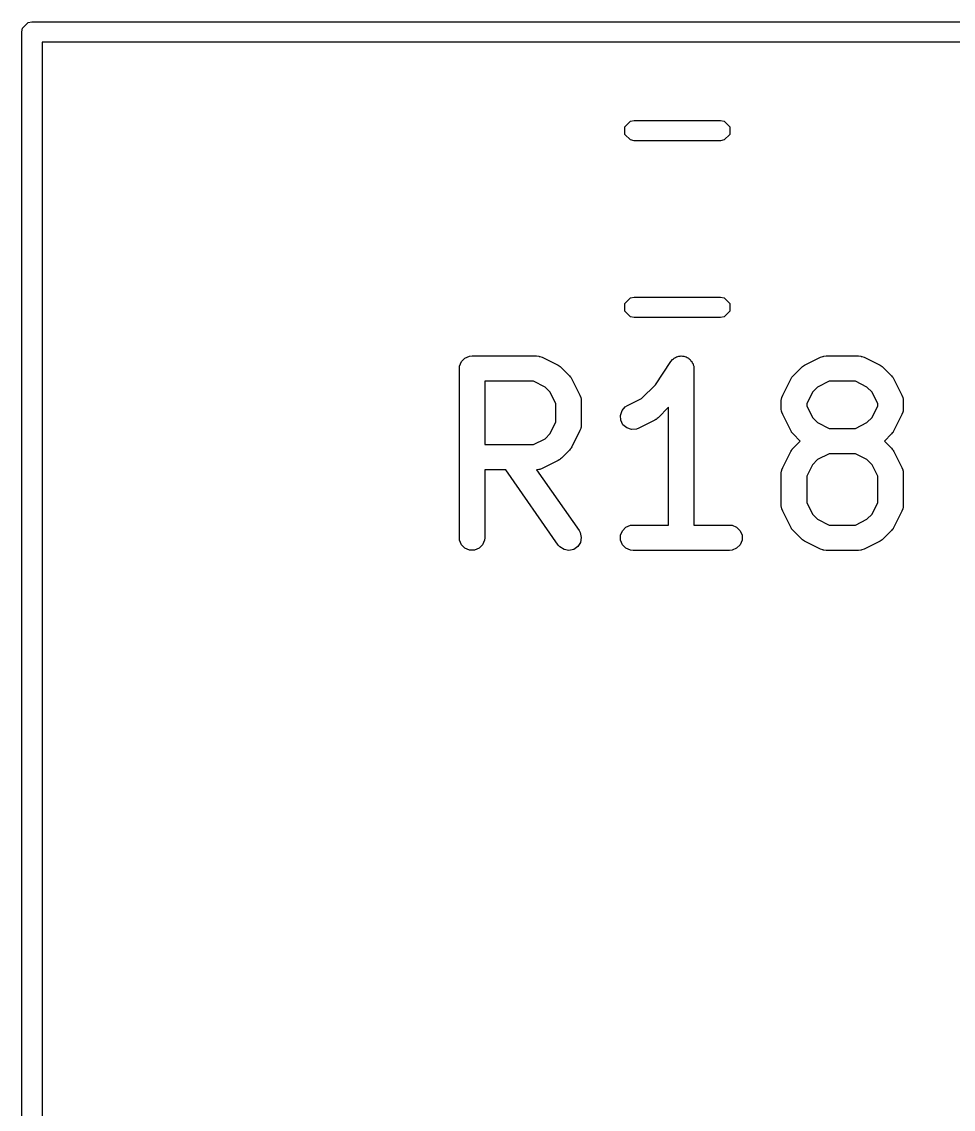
# Model space of a CAD drawing. Extents: x 117.1 to 211, y -138.1 to -43.1.
# Drawn here: x 174.67 to 180.19, y -111.18 to -104.75 of the extents above; entities that cross this region are included whole.
import ezdxf

# ---------------------------------------------------------------- set-up
doc = ezdxf.new("R2010")
doc.units = 0
doc.layers.add('BLACK', color=7, linetype='CONTINUOUS')

msp = doc.modelspace()

# ---------------------------------------------------------------- linework, layer by layer
at = {"layer": 'BLACK', "linetype": 'CONTINUOUS'}
for p, q in [((174.67455, -104.812), (174.679117, -104.789039)), ((174.679117, -104.789039), (174.711589, -104.756567)), ((174.711589, -104.756567), (174.73455, -104.752)), ((174.73455, -104.752), (188.93455, -104.752)), ((174.67455, -119.012), (174.67455, -104.812)), ((174.79455, -104.872), (174.79455, -118.952)), ((188.87455, -104.872), (174.79455, -104.872)), ((178.242343, -105.372539), (178.274815, -105.340067)), ((178.242343, -105.418461), (178.242343, -105.372539)), ((178.274815, -105.340067), (178.297776, -105.3355)), ((178.297776, -105.3355), (178.807224, -105.3355)), ((178.807224, -105.3355), (178.830185, -105.340067)), ((178.830185, -105.340067), (178.862657, -105.372539)), ((178.862657, -105.372539), (178.862657, -105.418461)), ((178.274815, -105.450933), (178.242343, -105.418461)), ((178.862657, -105.418461), (178.830185, -105.450933)), ((178.297776, -105.4555), (178.274815, -105.450933)), ((178.807224, -105.4555), (178.297776, -105.4555)), ((178.830185, -105.450933), (178.807224, -105.4555)), ((178.242343, -106.417539), (178.274815, -106.385067)), ((178.274815, -106.385067), (178.297776, -106.3805)), ((178.297776, -106.3805), (178.807224, -106.3805)), ((178.807224, -106.3805), (178.830185, -106.385067)), ((178.830185, -106.385067), (178.862657, -106.417539)), ((178.242343, -106.463461), (178.242343, -106.417539)), ((178.274815, -106.495933), (178.242343, -106.463461)), ((178.862657, -106.463461), (178.830185, -106.495933)), ((178.862657, -106.417539), (178.862657, -106.463461)), ((178.297776, -106.5005), (178.274815, -106.495933)), ((178.807224, -106.5005), (178.297776, -106.5005)), ((178.830185, -106.495933), (178.807224, -106.5005)), ((177.296546, -106.740459), (177.323582, -106.72926)), ((177.323582, -106.72926), (177.338214, -106.727819)), ((177.338214, -106.727819), (177.719166, -106.727819)), ((177.719166, -106.727819), (177.733798, -106.72926)), ((177.733798, -106.72926), (177.736287, -106.730291)), ((177.736287, -106.730291), (177.738975, -106.730482)), ((177.738975, -106.730482), (177.752707, -106.735737)), ((177.752707, -106.735737), (177.847945, -106.783356)), ((178.54143, -106.737646), (178.547536, -106.733558)), ((178.547536, -106.733558), (178.554816, -106.732101)), ((178.554816, -106.732101), (178.561677, -106.72926)), ((178.561677, -106.72926), (178.569025, -106.72926)), ((178.569025, -106.72926), (178.57623, -106.727819)), ((178.57623, -106.727819), (178.583514, -106.72926)), ((178.583514, -106.72926), (178.590941, -106.72926)), ((178.590941, -106.72926), (178.597729, -106.732072)), ((178.597729, -106.732072), (178.604938, -106.733498)), ((178.604938, -106.733498), (178.611117, -106.737617)), ((179.304673, -106.783356), (179.399911, -106.735737)), ((179.399911, -106.735737), (179.413642, -106.730482)), ((179.413642, -106.730482), (179.416331, -106.73029)), ((179.416331, -106.73029), (179.41882, -106.72926)), ((179.41882, -106.72926), (179.433452, -106.727819)), ((179.433452, -106.727819), (179.623928, -106.727819)), ((179.623928, -106.727819), (179.63856, -106.72926)), ((179.63856, -106.72926), (179.641049, -106.730291)), ((179.641049, -106.730291), (179.643737, -106.730482)), ((179.643737, -106.730482), (179.657469, -106.735737)), ((179.657469, -106.735737), (179.752707, -106.783356)), ((177.263214, -106.802819), (177.264655, -106.788187)), ((177.264655, -106.788187), (177.275854, -106.761151)), ((177.275854, -106.761151), (177.296546, -106.740459)), ((177.847945, -106.783356), (177.854244, -106.78732)), ((177.854244, -106.78732), (177.856072, -106.788078)), ((177.856072, -106.788078), (177.858128, -106.789766)), ((177.858128, -106.789766), (177.860388, -106.791188)), ((177.860388, -106.791188), (177.861687, -106.792686)), ((177.861687, -106.792686), (177.867437, -106.797405)), ((177.867437, -106.797405), (177.915056, -106.845024)), ((178.422785, -106.897896), (178.513905, -106.761216)), ((178.513905, -106.761216), (178.513939, -106.761173)), ((178.513939, -106.761173), (178.513949, -106.761151)), ((178.513949, -106.761151), (178.514, -106.761099)), ((178.514, -106.761099), (178.523221, -106.749841)), ((178.523221, -106.749841), (178.52939, -106.745709)), ((178.52939, -106.745709), (178.534641, -106.740459)), ((178.534641, -106.740459), (178.54143, -106.737646)), ((178.611117, -106.737617), (178.617977, -106.740459)), ((178.617977, -106.740459), (178.62317, -106.745652)), ((178.62317, -106.745652), (178.629287, -106.74973)), ((178.629287, -106.74973), (178.63342, -106.755902)), ((178.63342, -106.755902), (178.638669, -106.761151)), ((178.638669, -106.761151), (178.64148, -106.767938)), ((178.64148, -106.767938), (178.64557, -106.774045)), ((178.64557, -106.774045), (178.647026, -106.781326)), ((178.647026, -106.781326), (178.649868, -106.788187)), ((178.649868, -106.788187), (178.651293, -106.802663)), ((179.237562, -106.845024), (179.285181, -106.797405)), ((179.285181, -106.797405), (179.29093, -106.792686)), ((179.29093, -106.792686), (179.29223, -106.791188)), ((179.29223, -106.791188), (179.294489, -106.789766)), ((179.294489, -106.789766), (179.296546, -106.788078)), ((179.296546, -106.788078), (179.298373, -106.78732)), ((179.298373, -106.78732), (179.304673, -106.783356)), ((179.752707, -106.783356), (179.759006, -106.78732)), ((179.759006, -106.78732), (179.760834, -106.788078)), ((179.760834, -106.788078), (179.76289, -106.789766)), ((179.76289, -106.789766), (179.76515, -106.791188)), ((179.76515, -106.791188), (179.766449, -106.792686)), ((179.766449, -106.792686), (179.772199, -106.797405)), ((179.772199, -106.797405), (179.819818, -106.845024)), ((177.263214, -107.802819), (177.263214, -106.802819)), ((177.915056, -106.845024), (177.919774, -106.850773)), ((177.919774, -106.850773), (177.921273, -106.852073)), ((177.921273, -106.852073), (177.922694, -106.854332)), ((177.922694, -106.854332), (177.924383, -106.856389)), ((177.924383, -106.856389), (177.92514, -106.858216)), ((177.92514, -106.858216), (177.929105, -106.864516)), ((177.929105, -106.864516), (177.976724, -106.959754)), ((178.651293, -106.802663), (178.651309, -106.80274)), ((178.651309, -106.80274), (178.651303, -106.802766)), ((178.651303, -106.802766), (178.651309, -106.802819)), ((178.651309, -106.802819), (178.651309, -107.727819)), ((179.175894, -106.959754), (179.223513, -106.864516)), ((179.223513, -106.864516), (179.227477, -106.858216)), ((179.227477, -106.858216), (179.228235, -106.856389)), ((179.228235, -106.856389), (179.229923, -106.854332)), ((179.229923, -106.854332), (179.231345, -106.852073)), ((179.231345, -106.852073), (179.232843, -106.850773)), ((179.232843, -106.850773), (179.237562, -106.845024)), ((179.819818, -106.845024), (179.824536, -106.850773)), ((179.824536, -106.850773), (179.826035, -106.852073)), ((179.826035, -106.852073), (179.827456, -106.854332)), ((179.827456, -106.854332), (179.829145, -106.856389)), ((179.829145, -106.856389), (179.829902, -106.858216)), ((179.829902, -106.858216), (179.833867, -106.864516)), ((179.833867, -106.864516), (179.881486, -106.959754)), ((177.701461, -106.877819), (177.413214, -106.877819)), ((177.413214, -106.877819), (177.413214, -107.251628)), ((177.769977, -106.912077), (177.701461, -106.877819)), ((177.800384, -106.942484), (177.769977, -106.912077)), ((178.341406, -106.979275), (178.422785, -106.897896)), ((179.382641, -106.912077), (179.352234, -106.942484)), ((179.451157, -106.877819), (179.382641, -106.912077)), ((179.606223, -106.877819), (179.451157, -106.877819)), ((179.674739, -106.912077), (179.606223, -106.877819)), ((179.705146, -106.942484), (179.674739, -106.912077)), ((177.834642, -107.011), (177.800384, -106.942484)), ((177.976724, -106.959754), (177.981979, -106.973485)), ((177.981979, -106.973485), (177.98217, -106.976174)), ((177.98217, -106.976174), (177.983201, -106.978663)), ((177.983201, -106.978663), (177.984642, -106.993295)), ((177.984642, -106.993295), (177.984642, -107.136152)), ((178.257054, -107.021451), (178.341406, -106.979275)), ((179.167976, -106.993295), (179.169417, -106.978663)), ((179.167976, -107.040914), (179.167976, -106.993295)), ((179.169417, -106.978663), (179.170448, -106.976173)), ((179.170448, -106.976173), (179.170639, -106.973486)), ((179.170639, -106.973486), (179.175894, -106.959754)), ((179.352234, -106.942484), (179.317976, -107.011)), ((179.739404, -107.011), (179.705146, -106.942484)), ((179.881486, -106.959754), (179.886741, -106.973485)), ((179.886741, -106.973485), (179.886932, -106.976174)), ((179.886932, -106.976174), (179.887963, -106.978663)), ((179.887963, -106.978663), (179.889404, -106.993295)), ((179.889404, -106.993295), (179.889404, -107.040914)), ((177.834642, -107.118447), (177.834642, -107.011)), ((178.216184, -107.079152), (178.225438, -107.051391)), ((178.225438, -107.051391), (178.244611, -107.029283)), ((178.244611, -107.029283), (178.257054, -107.021451)), ((178.501309, -107.031504), (178.438866, -107.093947)), ((178.501309, -107.727819), (178.501309, -107.031504)), ((179.169417, -107.055546), (179.167976, -107.040914)), ((179.170448, -107.058035), (179.169417, -107.055546)), ((179.317976, -107.011), (179.317976, -107.023209)), ((179.317976, -107.023209), (179.352234, -107.091725)), ((179.705146, -107.091725), (179.739404, -107.023209)), ((179.739404, -107.023209), (179.739404, -107.011)), ((179.887963, -107.055546), (179.886932, -107.058034)), ((179.889404, -107.040914), (179.887963, -107.055546)), ((177.800384, -107.186963), (177.834642, -107.118447)), ((178.218258, -107.108342), (178.216184, -107.079152)), ((178.231345, -107.134517), (178.218258, -107.108342)), ((178.419374, -107.107996), (178.324136, -107.155615)), ((178.425673, -107.104031), (178.419374, -107.107996)), ((178.427501, -107.103274), (178.425673, -107.104031)), ((178.429557, -107.101585), (178.427501, -107.103274)), ((178.431817, -107.100164), (178.429557, -107.101585)), ((178.433116, -107.098665), (178.431817, -107.100164)), ((178.438866, -107.093947), (178.433116, -107.098665)), ((179.170639, -107.060723), (179.170448, -107.058035)), ((179.175894, -107.074455), (179.170639, -107.060723)), ((179.223513, -107.169693), (179.175894, -107.074455)), ((179.352234, -107.091725), (179.382641, -107.122132)), ((179.382641, -107.122132), (179.451157, -107.15639)), ((179.606223, -107.15639), (179.674739, -107.122132)), ((179.674739, -107.122132), (179.705146, -107.091725)), ((179.881486, -107.074455), (179.833867, -107.169693)), ((179.886741, -107.060724), (179.881486, -107.074455)), ((179.886932, -107.058034), (179.886741, -107.060724)), ((177.976724, -107.169693), (177.929105, -107.264931)), ((177.981979, -107.155962), (177.976724, -107.169693)), ((177.98217, -107.153272), (177.981979, -107.155962)), ((177.983201, -107.150784), (177.98217, -107.153272)), ((177.984642, -107.136152), (177.983201, -107.150784)), ((178.253453, -107.15369), (178.231345, -107.134517)), ((178.281214, -107.162944), (178.253453, -107.15369)), ((178.310404, -107.16087), (178.281214, -107.162944)), ((178.324136, -107.155615), (178.310404, -107.16087)), ((179.227477, -107.175992), (179.223513, -107.169693)), ((179.228235, -107.17782), (179.227477, -107.175992)), ((179.229923, -107.179876), (179.228235, -107.17782)), ((179.231345, -107.182136), (179.229923, -107.179876)), ((179.232843, -107.183435), (179.231345, -107.182136)), ((179.237562, -107.189185), (179.232843, -107.183435)), ((179.451157, -107.15639), (179.606223, -107.15639)), ((179.824536, -107.183435), (179.819818, -107.189185)), ((179.826035, -107.182136), (179.824536, -107.183435)), ((179.827456, -107.179876), (179.826035, -107.182136)), ((179.829145, -107.17782), (179.827456, -107.179876)), ((179.829902, -107.175992), (179.829145, -107.17782)), ((179.833867, -107.169693), (179.829902, -107.175992)), ((177.701461, -107.251628), (177.769977, -107.21737)), ((177.769977, -107.21737), (177.800384, -107.186963)), ((179.279767, -107.23139), (179.237562, -107.189185)), ((179.237562, -107.273595), (179.279767, -107.23139)), ((179.819818, -107.189185), (179.777613, -107.23139)), ((179.777613, -107.23139), (179.819818, -107.273595)), ((177.413214, -107.251628), (177.701461, -107.251628)), ((177.915056, -107.284423), (177.867437, -107.332042)), ((177.919774, -107.278673), (177.915056, -107.284423)), ((177.921273, -107.277374), (177.919774, -107.278673)), ((177.922694, -107.275114), (177.921273, -107.277374)), ((177.924383, -107.273058), (177.922694, -107.275114)), ((177.92514, -107.27123), (177.924383, -107.273058)), ((177.929105, -107.264931), (177.92514, -107.27123)), ((179.175894, -107.388325), (179.223513, -107.293087)), ((179.223513, -107.293087), (179.227477, -107.286787)), ((179.227477, -107.286787), (179.228235, -107.28496)), ((179.228235, -107.28496), (179.229923, -107.282903)), ((179.229923, -107.282903), (179.231345, -107.280644)), ((179.231345, -107.280644), (179.232843, -107.279344)), ((179.232843, -107.279344), (179.237562, -107.273595)), ((179.451157, -107.30639), (179.382641, -107.340648)), ((179.606223, -107.30639), (179.451157, -107.30639)), ((179.674739, -107.340648), (179.606223, -107.30639)), ((179.819818, -107.273595), (179.824536, -107.279344)), ((179.824536, -107.279344), (179.826035, -107.280644)), ((179.826035, -107.280644), (179.827456, -107.282903)), ((179.827456, -107.282903), (179.829145, -107.28496)), ((179.829145, -107.28496), (179.829902, -107.286787)), ((179.829902, -107.286787), (179.833867, -107.293087)), ((179.833867, -107.293087), (179.881486, -107.388325)), ((177.847945, -107.346091), (177.752707, -107.39371)), ((177.854244, -107.342126), (177.847945, -107.346091)), ((177.856072, -107.341369), (177.854244, -107.342126)), ((177.858128, -107.33968), (177.856072, -107.341369)), ((177.860388, -107.338259), (177.858128, -107.33968)), ((177.861687, -107.33676), (177.860388, -107.338259)), ((177.867437, -107.332042), (177.861687, -107.33676)), ((179.352234, -107.371055), (179.317976, -107.439571)), ((179.382641, -107.340648), (179.352234, -107.371055)), ((179.705146, -107.371055), (179.674739, -107.340648)), ((179.739404, -107.439571), (179.705146, -107.371055)), ((177.53726, -107.401628), (177.413214, -107.401628)), ((177.413214, -107.401628), (177.413214, -107.802819)), ((177.8482, -107.845829), (177.53726, -107.401628)), ((177.733798, -107.400187), (177.720281, -107.401518)), ((177.720281, -107.401518), (177.971085, -107.75981)), ((177.736287, -107.399155), (177.733798, -107.400187)), ((177.738975, -107.398965), (177.736287, -107.399155)), ((177.752707, -107.39371), (177.738975, -107.398965)), ((179.167976, -107.421866), (179.169417, -107.407234)), ((179.167976, -107.612342), (179.167976, -107.421866)), ((179.169417, -107.407234), (179.170448, -107.404744)), ((179.170448, -107.404744), (179.170639, -107.402057)), ((179.170639, -107.402057), (179.175894, -107.388325)), ((179.317976, -107.439571), (179.317976, -107.594637)), ((179.739404, -107.594637), (179.739404, -107.439571)), ((179.881486, -107.388325), (179.886741, -107.402056)), ((179.886741, -107.402056), (179.886932, -107.404745)), ((179.886932, -107.404745), (179.887963, -107.407234)), ((179.887963, -107.407234), (179.889404, -107.421866)), ((179.889404, -107.421866), (179.889404, -107.612342)), ((179.169417, -107.626974), (179.167976, -107.612342)), ((179.170448, -107.629463), (179.169417, -107.626974)), ((179.170639, -107.632151), (179.170448, -107.629463)), ((179.175894, -107.645883), (179.170639, -107.632151)), ((179.317976, -107.594637), (179.352234, -107.663153)), ((179.705145, -107.663153), (179.739404, -107.594637)), ((179.886741, -107.632152), (179.881486, -107.645883)), ((179.886932, -107.629462), (179.886741, -107.632152)), ((179.887963, -107.626974), (179.886932, -107.629462)), ((179.889404, -107.612342), (179.887963, -107.626974)), ((179.223513, -107.741121), (179.175894, -107.645883)), ((179.352234, -107.663153), (179.382641, -107.693561)), ((179.382641, -107.693561), (179.451157, -107.727819)), ((179.606223, -107.727819), (179.674738, -107.693561)), ((179.674738, -107.693561), (179.705145, -107.663153)), ((179.881486, -107.645883), (179.833867, -107.741121)), ((177.971085, -107.75981), (177.978295, -107.772623)), ((178.217036, -107.788187), (178.228235, -107.761151)), ((178.228235, -107.761151), (178.248927, -107.740459)), ((178.248927, -107.740459), (178.275963, -107.72926)), ((178.275963, -107.72926), (178.290595, -107.727819)), ((178.290595, -107.727819), (178.501309, -107.727819)), ((178.651309, -107.727819), (178.862023, -107.727819)), ((178.862023, -107.727819), (178.876655, -107.72926)), ((178.876655, -107.72926), (178.903691, -107.740459)), ((178.903691, -107.740459), (178.924383, -107.761151)), ((178.924383, -107.761151), (178.935582, -107.788187)), ((179.227476, -107.747417), (179.223513, -107.741121)), ((179.228234, -107.749247), (179.227476, -107.747417)), ((179.229923, -107.751305), (179.228234, -107.749247)), ((179.231345, -107.753564), (179.229923, -107.751305)), ((179.232843, -107.754863), (179.231345, -107.753564)), ((179.237561, -107.760612), (179.232843, -107.754863)), ((179.28518, -107.808232), (179.237561, -107.760612)), ((179.451157, -107.727819), (179.606223, -107.727819)), ((179.819818, -107.760613), (179.7722, -107.808232)), ((179.824536, -107.754863), (179.819818, -107.760613)), ((179.826035, -107.753564), (179.824536, -107.754863)), ((179.827456, -107.751305), (179.826035, -107.753564)), ((179.829146, -107.749247), (179.827456, -107.751305)), ((179.829903, -107.747417), (179.829146, -107.749247)), ((179.833867, -107.741121), (179.829903, -107.747417)), ((177.264655, -107.817451), (177.263214, -107.802819)), ((177.275854, -107.844487), (177.264655, -107.817451)), ((177.411773, -107.817451), (177.400574, -107.844487)), ((177.413214, -107.802819), (177.411773, -107.817451)), ((177.978295, -107.772623), (177.984624, -107.801194)), ((177.984624, -107.801194), (177.979539, -107.830012)), ((178.217036, -107.817451), (178.217036, -107.788187)), ((178.228235, -107.844487), (178.217036, -107.817451)), ((178.935582, -107.817451), (178.924383, -107.844487)), ((178.935582, -107.788187), (178.935582, -107.817451)), ((179.290929, -107.81295), (179.28518, -107.808232)), ((179.29223, -107.81445), (179.290929, -107.81295)), ((179.294489, -107.815872), (179.29223, -107.81445)), ((179.296546, -107.81756), (179.294489, -107.815872)), ((179.298373, -107.818317), (179.296546, -107.81756)), ((179.304673, -107.822282), (179.298373, -107.818317)), ((179.399911, -107.869901), (179.304673, -107.822282)), ((179.752707, -107.822282), (179.657469, -107.869901)), ((179.759006, -107.818317), (179.752707, -107.822282)), ((179.760834, -107.81756), (179.759006, -107.818317)), ((179.76289, -107.815872), (179.760834, -107.81756)), ((179.76515, -107.81445), (179.76289, -107.815872)), ((179.76645, -107.81295), (179.76515, -107.81445)), ((179.7722, -107.808232), (179.76645, -107.81295)), ((177.296546, -107.865179), (177.275854, -107.844487)), ((177.323582, -107.876378), (177.296546, -107.865179)), ((177.352846, -107.876378), (177.323582, -107.876378)), ((177.379882, -107.865179), (177.352846, -107.876378)), ((177.400574, -107.844487), (177.379882, -107.865179)), ((177.857771, -107.856989), (177.8482, -107.845829)), ((177.88245, -107.872716), (177.857771, -107.856989)), ((177.911267, -107.877802), (177.88245, -107.872716)), ((177.939838, -107.871472), (177.911267, -107.877802)), ((177.963812, -107.85469), (177.939838, -107.871472)), ((177.979539, -107.830012), (177.963812, -107.85469)), ((178.248927, -107.865179), (178.228235, -107.844487)), ((178.275963, -107.876378), (178.248927, -107.865179)), ((178.290595, -107.877819), (178.275963, -107.876378)), ((178.862023, -107.877819), (178.290595, -107.877819)), ((178.876655, -107.876378), (178.862023, -107.877819)), ((178.903691, -107.865179), (178.876655, -107.876378)), ((178.924383, -107.844487), (178.903691, -107.865179)), ((179.413642, -107.875156), (179.399911, -107.869901)), ((179.416331, -107.875347), (179.413642, -107.875156)), ((179.41882, -107.876378), (179.416331, -107.875347)), ((179.433452, -107.877819), (179.41882, -107.876378)), ((179.623928, -107.877819), (179.433452, -107.877819)), ((179.63856, -107.876378), (179.623928, -107.877819)), ((179.641049, -107.875346), (179.63856, -107.876378)), ((179.643737, -107.875156), (179.641049, -107.875346)), ((179.657469, -107.869901), (179.643737, -107.875156))]:
    msp.add_line(p, q, dxfattribs=at)

doc.saveas('drawing.dxf')
